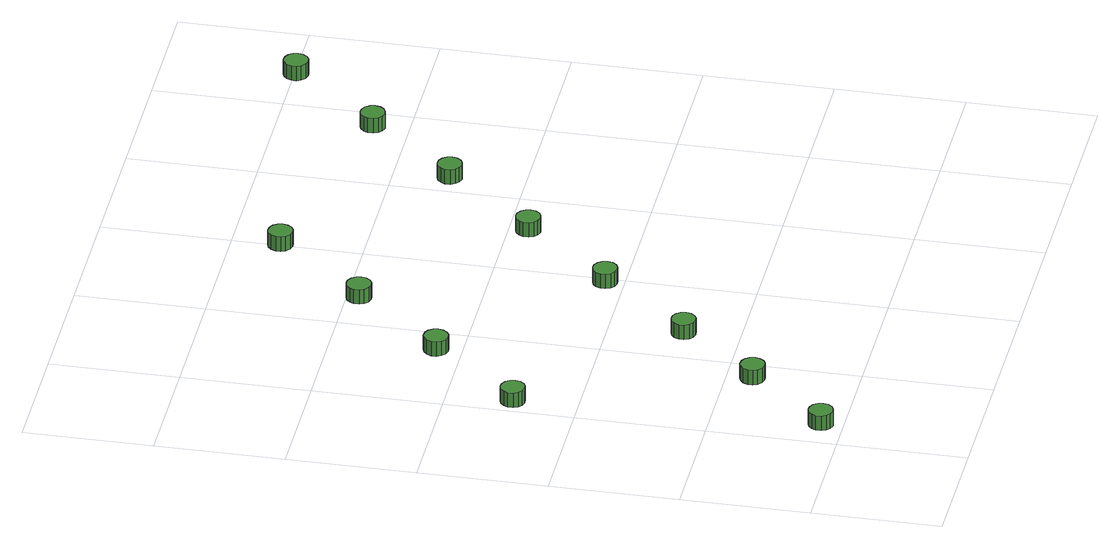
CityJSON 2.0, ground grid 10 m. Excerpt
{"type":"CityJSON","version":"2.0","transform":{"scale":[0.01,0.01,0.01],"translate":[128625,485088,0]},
"CityObjects":{
"tree1":{"type":"SolitaryVegetationObject","attributes":{"function":"something"},"geometry":[{"type":"MultiSurface","lod":"1","boundaries":[[[0,1,2,3,4,5,6,7,8,9,10,11,12,13,14]],[[15,16,17,18,19,20,21,22,23,24,25,26,27,28,29]],[[0,29,28,1]],[[1,28,27,2]],[[2,27,26,3]],[[3,26,25,4]],[[4,25,24,5]],[[5,24,23,6]],[[6,23,22,7]],[[7,22,21,8]],[[8,21,20,9]],[[9,20,19,10]],[[10,19,18,11]],[[11,18,17,12]],[[12,17,16,13]],[[13,16,15,14]],[[14,15,29,0]]]}]},
"tree2":{"type":"SolitaryVegetationObject","attributes":{"function":"something"},"geometry":[{"type":"MultiSurface","lod":"1","boundaries":[[[30,31,32,33,34,35,36,37,38,39,40,41,42,43,44]],[[45,46,47,48,49,50,51,52,53,54,55,56,57,58,59]],[[30,59,58,31]],[[31,58,57,32]],[[32,57,56,33]],[[33,56,55,34]],[[34,55,54,35]],[[35,54,53,36]],[[36,53,52,37]],[[37,52,51,38]],[[38,51,50,39]],[[39,50,49,40]],[[40,49,48,41]],[[41,48,47,42]],[[42,47,46,43]],[[43,46,45,44]],[[44,45,59,30]]]}]},
"tree3":{"type":"SolitaryVegetationObject","attributes":{"function":"something"},"geometry":[{"type":"MultiSurface","lod":"1","boundaries":[[[60,61,62,63,64,65,66,67,68,69,70,71,72,73,74]],[[75,76,77,78,79,80,81,82,83,84,85,86,87,88,89]],[[60,89,88,61]],[[61,88,87,62]],[[62,87,86,63]],[[63,86,85,64]],[[64,85,84,65]],[[65,84,83,66]],[[66,83,82,67]],[[67,82,81,68]],[[68,81,80,69]],[[69,80,79,70]],[[70,79,78,71]],[[71,78,77,72]],[[72,77,76,73]],[[73,76,75,74]],[[74,75,89,60]]]}]},
"tree4":{"type":"SolitaryVegetationObject","attributes":{"function":"something"},"geometry":[{"type":"MultiSurface","lod":"1","boundaries":[[[90,91,92,93,94,95,96,97,98,99,100,101,102,103,104]],[[105,106,107,108,109,110,111,112,113,114,115,116,117,118,119]],[[90,119,118,91]],[[91,118,117,92]],[[92,117,116,93]],[[93,116,115,94]],[[94,115,114,95]],[[95,114,113,96]],[[96,113,112,97]],[[97,112,111,98]],[[98,111,110,99]],[[99,110,109,100]],[[100,109,108,101]],[[101,108,107,102]],[[102,107,106,103]],[[103,106,105,104]],[[104,105,119,90]]]}]},
"tree5":{"type":"SolitaryVegetationObject","attributes":{"function":"something"},"geometry":[{"type":"MultiSurface","lod":"1","boundaries":[[[120,121,122,123,124,125,126,127,128,129,130,131,132,133,134]],[[135,136,137,138,139,140,141,142,143,144,145,146,147,148,149]],[[120,149,148,121]],[[121,148,147,122]],[[122,147,146,123]],[[123,146,145,124]],[[124,145,144,125]],[[125,144,143,126]],[[126,143,142,127]],[[127,142,141,128]],[[128,141,140,129]],[[129,140,139,130]],[[130,139,138,131]],[[131,138,137,132]],[[132,137,136,133]],[[133,136,135,134]],[[134,135,149,120]]]}]},
"tree6":{"type":"SolitaryVegetationObject","attributes":{"function":"something"},"geometry":[{"type":"MultiSurface","lod":"1","boundaries":[[[150,151,152,153,154,155,156,157,158,159,160,161,162,163,164]],[[165,166,167,168,169,170,171,172,173,174,175,176,177,178,179]],[[150,179,178,151]],[[151,178,177,152]],[[152,177,176,153]],[[153,176,175,154]],[[154,175,174,155]],[[155,174,173,156]],[[156,173,172,157]],[[157,172,171,158]],[[158,171,170,159]],[[159,170,169,160]],[[160,169,168,161]],[[161,168,167,162]],[[162,167,166,163]],[[163,166,165,164]],[[164,165,179,150]]]}]},
"tree7":{"type":"SolitaryVegetationObject","attributes":{"function":"something"},"geometry":[{"type":"MultiSurface","lod":"1","boundaries":[[[180,181,182,183,184,185,186,187,188,189,190,191,192,193,194]],[[195,196,197,198,199,200,201,202,203,204,205,206,207,208,209]],[[180,209,208,181]],[[181,208,207,182]],[[182,207,206,183]],[[183,206,205,184]],[[184,205,204,185]],[[185,204,203,186]],[[186,203,202,187]],[[187,202,201,188]],[[188,201,200,189]],[[189,200,199,190]],[[190,199,198,191]],[[191,198,197,192]],[[192,197,196,193]],[[193,196,195,194]],[[194,195,209,180]]]}]},
"tree8":{"type":"SolitaryVegetationObject","attributes":{"function":"something"},"geometry":[{"type":"MultiSurface","lod":"1","boundaries":[[[210,211,212,213,214,215,216,217,218,219,220,221,222,223,224]],[[225,226,227,228,229,230,231,232,233,234,235,236,237,238,239]],[[210,239,238,211]],[[211,238,237,212]],[[212,237,236,213]],[[213,236,235,214]],[[214,235,234,215]],[[215,234,233,216]],[[216,233,232,217]],[[217,232,231,218]],[[218,231,230,219]],[[219,230,229,220]],[[220,229,228,221]],[[221,228,227,222]],[[222,227,226,223]],[[223,226,225,224]],[[224,225,239,210]]]}]},
"tree9":{"type":"SolitaryVegetationObject","attributes":{"function":"something"},"geometry":[{"type":"MultiSurface","lod":"1","boundaries":[[[240,241,242,243,244,245,246,247,248,249,250,251,252,253,254]],[[255,256,257,258,259,260,261,262,263,264,265,266,267,268,269]],[[240,269,268,241]],[[241,268,267,242]],[[242,267,266,243]],[[243,266,265,244]],[[244,265,264,245]],[[245,264,263,246]],[[246,263,262,247]],[[247,262,261,248]],[[248,261,260,249]],[[249,260,259,250]],[[250,259,258,251]],[[251,258,257,252]],[[252,257,256,253]],[[253,256,255,254]],[[254,255,269,240]]]}]},
"tree10":{"type":"SolitaryVegetationObject","attributes":{"function":"something"},"geometry":[{"type":"MultiSurface","lod":"1","boundaries":[[[270,271,272,273,274,275,276,277,278,279,280,281,282,283,284]],[[285,286,287,288,289,290,291,292,293,294,295,296,297,298,299]],[[270,299,298,271]],[[271,298,297,272]],[[272,297,296,273]],[[273,296,295,274]],[[274,295,294,275]],[[275,294,293,276]],[[276,293,292,277]],[[277,292,291,278]],[[278,291,290,279]],[[279,290,289,280]],[[280,289,288,281]],[[281,288,287,282]],[[282,287,286,283]],[[283,286,285,284]],[[284,285,299,270]]]}]},
"tree11":{"type":"SolitaryVegetationObject","attributes":{"function":"something"},"geometry":[{"type":"MultiSurface","lod":"1","boundaries":[[[300,301,302,303,304,305,306,307,308,309,310,311,312,313,314]],[[315,316,317,318,319,320,321,322,323,324,325,326,327,328,329]],[[300,329,328,301]],[[301,328,327,302]],[[302,327,326,303]],[[303,326,325,304]],[[304,325,324,305]],[[305,324,323,306]],[[306,323,322,307]],[[307,322,321,308]],[[308,321,320,309]],[[309,320,319,310]],[[310,319,318,311]],[[311,318,317,312]],[[312,317,316,313]],[[313,316,315,314]],[[314,315,329,300]]]}]},
"tree12":{"type":"SolitaryVegetationObject","attributes":{"function":"something"},"geometry":[{"type":"MultiSurface","lod":"1","boundaries":[[[330,331,332,333,334,335,336,337,338,339,340,341,342,343,344]],[[345,346,347,348,349,350,351,352,353,354,355,356,357,358,359]],[[330,359,358,331]],[[331,358,357,332]],[[332,357,356,333]],[[333,356,355,334]],[[334,355,354,335]],[[335,354,353,336]],[[336,353,352,337]],[[337,352,351,338]],[[338,351,350,339]],[[339,350,349,340]],[[340,349,348,341]],[[341,348,347,342]],[[342,347,346,343]],[[343,346,345,344]],[[344,345,359,330]]]}]}
},
"vertices":[
[293,160,215],[285,199,215],[261,231,215],[227,250,215],[188,255,215],[151,242,215],[122,216,215],[106,180,215],[106,141,215],[122,105,215],[151,79,215],[188,66,215],[227,70,215],[261,90,215],[285,122,215],[285,122,90],[261,90,90],[227,70,90],[188,66,90],[151,79,90],[122,105,90],[106,141,90],[106,180,90],[122,216,90],[151,242,90],[188,255,90],[227,250,90],[261,231,90],[285,199,90],[293,160,90],
[203,2486,196],[195,2525,196],[172,2557,196],[138,2576,196],[98,2581,196],[61,2568,196],[32,2542,196],[16,2506,196],[16,2467,196],[32,2431,196],[61,2404,196],[98,2392,196],[138,2396,196],[172,2416,196],[195,2448,196],[195,2448,71],[172,2416,71],[138,2396,71],[98,2392,71],[61,2404,71],[32,2431,71],[16,2467,71],[16,2506,71],[32,2542,71],[61,2568,71],[98,2581,71],[138,2576,71],[172,2557,71],[195,2525,71],[203,2486,71],
[862,792,201],[853,830,201],[830,862,201],[796,882,201],[757,886,201],[720,874,201],[690,847,201],[674,811,201],[674,772,201],[690,736,201],[720,710,201],[757,698,201],[796,702,201],[830,721,201],[853,753,201],[853,753,76],[830,721,76],[796,702,76],[757,698,76],[720,710,76],[690,736,76],[674,772,76],[674,811,76],[690,847,76],[720,874,76],[757,886,76],[796,882,76],[830,862,76],[853,830,76],[862,792,76],
[834,3195,184],[825,3234,184],[802,3265,184],[768,3285,184],[729,3289,184],[692,3277,184],[662,3251,184],[646,3215,184],[646,3175,184],[662,3140,184],[692,3113,184],[729,3101,184],[768,3105,184],[802,3125,184],[825,3157,184],[825,3157,59],[802,3125,59],[768,3105,59],[729,3101,59],[692,3113,59],[662,3140,59],[646,3175,59],[646,3215,59],[662,3251,59],[692,3277,59],[729,3289,59],[768,3285,59],[802,3265,59],[825,3234,59],[834,3195,59],
[1403,1423,198],[1395,1461,198],[1372,1493,198],[1338,1513,198],[1299,1517,198],[1261,1505,198],[1232,1479,198],[1216,1443,198],[1216,1403,198],[1232,1367,198],[1261,1341,198],[1299,1329,198],[1338,1333,198],[1372,1353,198],[1395,1384,198],[1395,1384,73],[1372,1353,73],[1338,1333,73],[1299,1329,73],[1261,1341,73],[1232,1367,73],[1216,1403,73],[1216,1443,73],[1232,1479,73],[1261,1505,73],[1299,1517,73],[1338,1513,73],[1372,1493,73],[1395,1461,73],[1403,1423,73],
[1457,3904,183],[1449,3942,183],[1426,3974,183],[1392,3994,183],[1353,3998,183],[1315,3986,183],[1286,3960,183],[1270,3924,183],[1270,3884,183],[1286,3848,183],[1315,3822,183],[1353,3810,183],[1392,3814,183],[1426,3834,183],[1449,3865,183],[1449,3865,58],[1426,3834,58],[1392,3814,58],[1353,3810,58],[1315,3822,58],[1286,3848,58],[1270,3884,58],[1270,3924,58],[1286,3960,58],[1315,3986,58],[1353,3998,58],[1392,3994,58],[1426,3974,58],[1449,3942,58],[1457,3904,58],
[2027,2143,185],[2019,2181,185],[1996,2213,185],[1962,2233,185],[1923,2237,185],[1885,2225,185],[1856,2198,185],[1840,2163,185],[1840,2123,185],[1856,2087,185],[1885,2061,185],[1923,2049,185],[1962,2053,185],[1996,2073,185],[2019,2104,185],[2019,2104,60],[1996,2073,60],[1962,2053,60],[1923,2049,60],[1885,2061,60],[1856,2087,60],[1840,2123,60],[1840,2163,60],[1856,2198,60],[1885,2225,60],[1923,2237,60],[1962,2233,60],[1996,2213,60],[2019,2181,60],[2027,2143,60],
[2081,4624,187],[2073,4662,187],[2050,4694,187],[2016,4714,187],[1977,4718,187],[1939,4706,187],[1910,4679,187],[1894,4643,187],[1894,4604,187],[1910,4568,187],[1939,4542,187],[1977,4530,187],[2016,4534,187],[2050,4553,187],[2073,4585,187],[2073,4585,62],[2050,4553,62],[2016,4534,62],[1977,4530,62],[1939,4542,62],[1910,4568,62],[1894,4604,62],[1894,4643,62],[1910,4679,62],[1939,4706,62],[1977,4718,62],[2016,4714,62],[2050,4694,62],[2073,4662,62],[2081,4624,62],
[2658,2852,175],[2649,2890,175],[2626,2922,175],[2592,2942,175],[2553,2946,175],[2516,2934,175],[2486,2907,175],[2470,2871,175],[2470,2832,175],[2486,2796,175],[2516,2770,175],[2553,2757,175],[2592,2762,175],[2626,2781,175],[2649,2813,175],[2649,2813,50],[2626,2781,50],[2592,2762,50],[2553,2757,50],[2516,2770,50],[2486,2796,50],[2470,2832,50],[2470,2871,50],[2486,2907,50],[2516,2934,50],[2553,2946,50],[2592,2942,50],[2626,2922,50],[2649,2890,50],[2658,2852,50],
[3281,3572,179],[3273,3610,179],[3250,3642,179],[3216,3662,179],[3177,3666,179],[3140,3653,179],[3110,3627,179],[3094,3591,179],[3094,3552,179],[3110,3516,179],[3140,3490,179],[3177,3477,179],[3216,3482,179],[3250,3501,179],[3273,3533,179],[3273,3533,54],[3250,3501,54],[3216,3482,54],[3177,3477,54],[3140,3490,54],[3110,3516,54],[3094,3552,54],[3094,3591,54],[3110,3627,54],[3140,3653,54],[3177,3666,54],[3216,3662,54],[3250,3642,54],[3273,3610,54],[3281,3572,54],
[3905,4280,171],[3897,4319,171],[3874,4351,171],[3840,4370,171],[3801,4374,171],[3763,4362,171],[3734,4336,171],[3718,4300,171],[3718,4261,171],[3734,4225,171],[3763,4198,171],[3801,4186,171],[3840,4190,171],[3874,4210,171],[3897,4242,171],[3897,4242,46],[3874,4210,46],[3840,4190,46],[3801,4186,46],[3763,4198,46],[3734,4225,46],[3718,4261,46],[3718,4300,46],[3734,4336,46],[3763,4362,46],[3801,4374,46],[3840,4370,46],[3874,4351,46],[3897,4319,46],[3905,4280,46],
[4536,4989,167],[4528,5028,167],[4505,5059,167],[4470,5079,167],[4431,5083,167],[4394,5071,167],[4365,5045,167],[4349,5009,167],[4349,4969,167],[4365,4933,167],[4394,4907,167],[4431,4895,167],[4470,4899,167],[4505,4919,167],[4528,4951,167],[4528,4951,42],[4505,4919,42],[4470,4899,42],[4431,4895,42],[4394,4907,42],[4365,4933,42],[4349,4969,42],[4349,5009,42],[4365,5045,42],[4394,5071,42],[4431,5083,42],[4470,5079,42],[4505,5059,42],[4528,5028,42],[4536,4989,42]
]}
